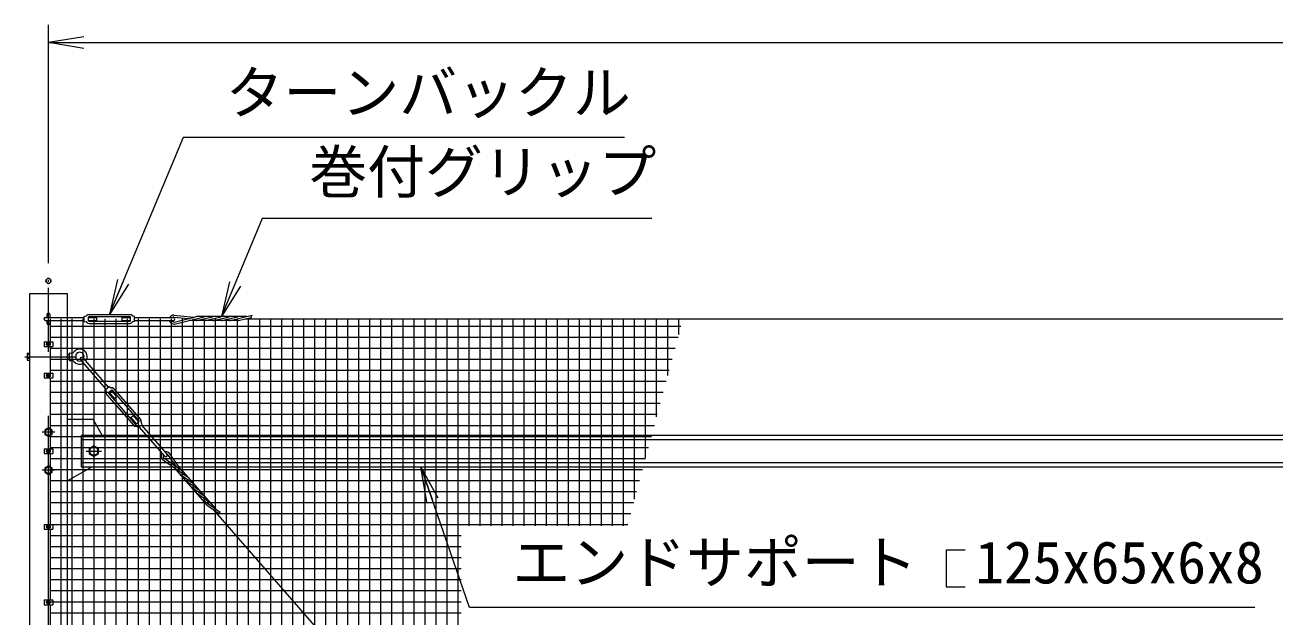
# Model space of a CAD drawing. Units: millimetres at full size; details may follow other scales. Extents: x -14699 to 14701, y -10394 to 10396.
# Drawn here: x -11736 to -6781, y 5364 to 7710 of the extents above; entities that cross this region are included whole.
import ezdxf
from ezdxf.enums import TextEntityAlignment as Align

# ---------------------------------------------------------------- set-up
doc = ezdxf.new("R2010")
doc.units = ezdxf.units.MM
doc.header["$LTSCALE"] = 40
doc.header["$PDMODE"] = 32
doc.header["$PDSIZE"] = 20
doc.linetypes.add('USER1', pattern=[50.8, 31.75, -6.35, 6.35, -6.35])
for name, color, linetype, lineweight in [('0-0_D-STR1', 1, 'Continuous', 18), ('0-1_D-BMK', 2, 'USER1', 13), ('0-2_D-STR3', 3, 'Continuous', 13), ('0-6_D-STR-DIM', 7, 'Continuous', 13), ('0-7_0', 7, 'Continuous', 18), ('0-9_D-STR-TXT', 7, 'Continuous', 13), ('0-A_D-STR2', 7, 'Continuous', 13)]:
    doc.layers.add(name, color=color, linetype=linetype, lineweight=lineweight)
doc.layers.add('0-8_Defpoints', color=253, linetype='Continuous')
doc.styles.add('ＭＳ ゴシック', font='')
doc.styles.get('ＭＳ ゴシック').set_extended_font_data('MS Gothic')

# ---------------------------------------------------------------- blocks, each defined once
blk = doc.blocks.new('_Open')
at = {"layer": '0-7_0'}
blk.add_line((-40, 6.67), (0, 0), dxfattribs=at)
blk.add_lwpolyline([(-40, -6.67), (0, 0), (-40, 0)], dxfattribs=at)

msp = doc.modelspace()

# ---------------------------------------------------------------- linework, layer by layer
at = {"layer": '0-0_D-STR1'}
for p, q in [((-11568.12, 1373.31), (-11568.12, 6643.31)), ((-5773.12, 6080.81), (-11513.12, 6080.81)), ((-5773.12, 6063.81), (-11513.12, 6063.81)), ((-11513.12, 5972.81), (-5773.12, 5972.81))]:
    msp.add_line(p, q, dxfattribs=at)
for points in [[(-11568.12, 6643.31), (-11718.12, 6643.31), (-11718.12, -1156.69), (-11568.12, -1156.69), (-11568.12, -396.69)], [(-11513.12, 6080.81), (-11513.12, 5955.81), (-5773.12, 5955.81)]]:
    msp.add_lwpolyline(points, dxfattribs=at)
at = {"layer": '0-1_D-BMK'}
for p, q in [((-11643.12, -1207.69), (-11643.12, 6694.31)), ((-11653.12, 6443.31), (-11633.12, 6443.31)), ((-11736.23, 6393.31), (-11531.72, 6393.31)), ((-11653.12, 6318.31), (-11633.12, 6318.31)), ((-11618.12, 6093.31), (-11668.12, 6093.31)), ((-11463.12, 6048.31), (-11463.12, 5988.31)), ((-11653.12, 6018.31), (-11633.12, 6018.31)), ((-11493.12, 6018.31), (-11433.12, 6018.31)), ((-11618.12, 5943.31), (-11668.12, 5943.31)), ((-11653.12, 5718.31), (-11633.12, 5718.31)), ((-11653.12, 5418.31), (-11633.12, 5418.31))]:
    msp.add_line(p, q, dxfattribs=at)
at = {"layer": '0-2_D-STR3'}
for p, q in [((-11655.12, 6549.31), (-11501.12, 6549.31)), ((-11649.12, 6560.31), (-11649.12, 6549.31)), ((-11637.12, 6560.31), (-11637.12, 6549.31)), ((-11634.62, 6452.81), (-11634.62, 6543.31)), ((-11501.12, 6553.31), (-11493.32, 6554.99)), ((-11501.12, 6533.31), (-11501.12, 6553.31)), ((-11484.12, 6535.81), (-11484.12, 6550.81)), ((-11484.12, 6549.31), (-11451.12, 6549.31)), ((-11482.12, 6561.31), (-11320.12, 6561.31)), ((-11482.12, 6552.81), (-11320.12, 6552.81)), ((-11351.12, 6537.31), (-11351.12, 6549.31)), ((-11351.12, 6549.31), (-11318.12, 6549.31)), ((-11318.12, 6535.81), (-11318.12, 6550.81)), ((-11301.12, 6549.31), (-11147.12, 6549.31)), ((-11146.26, 6550.67), (-11088.58, 6544.68)), ((-11146.04, 6558.69), (-11065.72, 6550.35)), ((-11144.86, 6530.73), (-11059.19, 6551.97)), ((-11143.62, 6522.8), (-11025.95, 6551.97)), ((-10856.2, 6552.85), (-11051.97, 6552.85)), ((-11049.97, 6537.78), (-10992.71, 6551.97)), ((-11016.73, 6537.78), (-10959.47, 6551.97)), ((-10983.49, 6537.78), (-10926.23, 6551.97)), ((-10950.25, 6537.78), (-10892.99, 6551.97)), ((-10917.01, 6537.78), (-10835.19, 6558.06)), ((-10883.77, 6537.78), (-10839.09, 6548.85)), ((-10861.43, 6543.31), (1156.88, 6543.31)), ((-11655.12, 6537.31), (-11501.12, 6537.31)), ((-11649.12, 6537.31), (-11649.12, 6526.31)), ((-11637.12, 6537.31), (-11637.12, 6526.31)), ((-11501.12, 6533.31), (-11493.32, 6531.64)), ((-11482.12, 6533.81), (-11320.12, 6533.81)), ((-11482.12, 6525.31), (-11320.12, 6525.31)), ((-11351.12, 6537.31), (-11318.12, 6537.31)), ((-11301.12, 6533.31), (-11308.92, 6531.64)), ((-11301.12, 6537.31), (-11147.12, 6537.31)), ((-10890.05, 6536.89), (-11086.77, 6536.89)), ((-11660.32, 6452.81), (-11625.92, 6452.81)), ((-11660.32, 6452.81), (-11660.32, 6433.81)), ((-11649.62, 6447.07), (-11643.12, 6450.82)), ((-11649.62, 6439.56), (-11649.62, 6447.07)), ((-11643.12, 6450.82), (-11636.62, 6447.07)), ((-11636.62, 6447.07), (-11636.62, 6439.56)), ((-11625.92, 6452.81), (-11625.92, 6433.81)), ((-11728.12, 6403.85), (-11728.12, 6382.85)), ((-11727.32, 6407.16), (-11718.12, 6407.16)), ((-11718.12, 6400.24), (-11727.32, 6400.24)), ((-11718.12, 6407.16), (-11718.12, 6379.46)), ((-11660.32, 6433.81), (-11625.92, 6433.81)), ((-11643.12, 6435.81), (-11649.62, 6439.56)), ((-11636.62, 6439.56), (-11643.12, 6435.81)), ((-11634.62, 6327.81), (-11634.62, 6433.81)), ((-11568.12, 6401.31), (-11561.12, 6401.31)), ((-11561.12, 6408.31), (-11561.12, 6378.31)), ((-11561.12, 6408.31), (-11553.57, 6407.82)), ((-11534.68, 6401.31), (-11534.68, 6385.31)), ((-11718.12, 6386.39), (-11727.32, 6386.39)), ((-11727.32, 6379.46), (-11718.12, 6379.46)), ((-11568.12, 6385.31), (-11561.12, 6385.31)), ((-11561.12, 6378.31), (-11553.57, 6378.81)), ((-11516.08, 6380.7), (-11414.86, 6264.65)), ((-11507.04, 6388.59), (-11405.82, 6272.53)), ((-11660.32, 6327.81), (-11625.92, 6327.81)), ((-11660.32, 6327.81), (-11660.32, 6308.81)), ((-11660.32, 6308.81), (-11625.92, 6308.81)), ((-11649.62, 6322.07), (-11643.12, 6325.82)), ((-11649.62, 6314.56), (-11649.62, 6322.07)), ((-11643.12, 6310.81), (-11649.62, 6314.56)), ((-11643.12, 6325.82), (-11636.62, 6322.07)), ((-11636.62, 6314.56), (-11643.12, 6310.81)), ((-11636.62, 6322.07), (-11636.62, 6314.56)), ((-11634.62, 6027.81), (-11634.62, 6308.81)), ((-11625.92, 6327.81), (-11625.92, 6308.81)), ((-11417.87, 6262.02), (-11402.8, 6275.16)), ((-11417.87, 6262.02), (-11414.01, 6255.04)), ((-11405.01, 6248.03), (-11298.53, 6125.94)), ((-11404.82, 6250.85), (-11393.51, 6260.71)), ((-11402.8, 6275.16), (-11396.41, 6270.38)), ((-11394.64, 6259.72), (-11372.95, 6234.85)), ((-11390.69, 6260.51), (-11284.21, 6138.43)), ((-11384.28, 6266.1), (-11277.8, 6144.01)), ((-11411.41, 6242.44), (-11304.93, 6120.35)), ((-11316.27, 6151.6), (-11307.22, 6159.49)), ((-11316.27, 6151.6), (-11294.58, 6126.73)), ((-11307.22, 6159.49), (-11285.53, 6134.62)), ((-11465.62, 6143.31), (-11568.12, 6143.31)), ((-11465.62, 6143.31), (-11429.9, 6080.81)), ((-11295.71, 6125.74), (-11284.4, 6135.6)), ((-11286.42, 6111.29), (-11292.8, 6116.07)), ((-11283.4, 6113.92), (-11182.18, 5997.86)), ((-11274.36, 6121.81), (-11173.14, 6005.75)), ((-11660.32, 6027.81), (-11625.92, 6027.81)), ((-11660.32, 6027.81), (-11660.32, 6008.81)), ((-11660.32, 6008.81), (-11625.92, 6008.81)), ((-11649.62, 6022.07), (-11643.12, 6025.82)), ((-11649.62, 6014.56), (-11649.62, 6022.07)), ((-11643.12, 6010.81), (-11649.62, 6014.56)), ((-11643.12, 6025.82), (-11636.62, 6022.07)), ((-11636.62, 6014.56), (-11643.12, 6010.81)), ((-11636.62, 6022.07), (-11636.62, 6014.56)), ((-11634.62, 5727.81), (-11634.62, 6008.81)), ((-11625.92, 6027.81), (-11625.92, 6008.81)), ((-11171.54, 6005.99), (-11138.15, 5958.59)), ((-11165.36, 6011.1), (-11118.85, 5945.08)), ((-11469.82, 5955.81), (-11568.12, 5900.37)), ((-11190.82, 5985.68), (-11091.49, 5916.18)), ((-11185.65, 5991.83), (-11113.34, 5941.23)), ((-11013.53, 5803.85), (-11142.83, 5952.1)), ((-11117.98, 5924.94), (-11069.64, 5891.13)), ((-10979.25, 5788.82), (-11107.93, 5936.37)), ((-11096.13, 5899.89), (-11047.8, 5866.08)), ((-11074.28, 5874.84), (-11025.95, 5841.02)), ((-11052.43, 5849.79), (-11004.1, 5815.97)), ((-11030.58, 5824.74), (-10961.52, 5776.42)), ((-11008.74, 5799.69), (-10971.02, 5773.3)), ((-10989.88, 5786.5), (-8429.62, 2850.94)), ((-11660.32, 5727.81), (-11625.92, 5727.81)), ((-11660.32, 5727.81), (-11660.32, 5708.81)), ((-11660.32, 5708.81), (-11625.92, 5708.81)), ((-11649.62, 5722.07), (-11643.12, 5725.82)), ((-11649.62, 5714.56), (-11649.62, 5722.07)), ((-11643.12, 5710.81), (-11649.62, 5714.56)), ((-11643.12, 5725.82), (-11636.62, 5722.07)), ((-11636.62, 5714.56), (-11643.12, 5710.81)), ((-11636.62, 5722.07), (-11636.62, 5714.56)), ((-11634.62, 5427.81), (-11634.62, 5708.81)), ((-11625.92, 5727.81), (-11625.92, 5708.81)), ((-11660.32, 5427.81), (-11625.92, 5427.81)), ((-11660.32, 5427.81), (-11660.32, 5408.81)), ((-11660.32, 5408.81), (-11625.92, 5408.81)), ((-11649.62, 5422.07), (-11643.12, 5425.82)), ((-11649.62, 5414.56), (-11649.62, 5422.07)), ((-11643.12, 5410.81), (-11649.62, 5414.56)), ((-11643.12, 5425.82), (-11636.62, 5422.07)), ((-11636.62, 5414.56), (-11643.12, 5410.81)), ((-11636.62, 5422.07), (-11636.62, 5414.56)), ((-11634.62, 5127.81), (-11634.62, 5408.81)), ((-11625.92, 5427.81), (-11625.92, 5408.81))]:
    msp.add_line(p, q, dxfattribs=at)
for points in [[(-11484.12, 6537.31), (-11451.12, 6537.31), (-11451.12, 6549.31)], [(-11301.12, 6533.31), (-11301.12, 6553.31), (-11308.92, 6554.99)], [(-11403.69, 6251.83), (-11381.99, 6226.96), (-11372.95, 6234.85)], [(-11286.42, 6111.29), (-11271.34, 6124.44), (-11275.21, 6131.41)]]:
    msp.add_lwpolyline(points, dxfattribs=at)
for points in [[(-11628.13, 6101.96), (-11643.12, 6110.61), (-11658.1, 6101.96), (-11658.1, 6084.66), (-11643.12, 6076.01), (-11628.13, 6084.66)], [(-11481.13, 6007.91), (-11463.12, 5997.51), (-11445.1, 6007.91), (-11445.1, 6028.71), (-11463.12, 6039.11), (-11481.13, 6028.71)], [(-11628.13, 5951.96), (-11643.12, 5960.61), (-11658.1, 5951.96), (-11658.1, 5934.66), (-11643.12, 5926.01), (-11628.13, 5934.66)]]:
    msp.add_lwpolyline(points, close=True, dxfattribs=at)
for centre, radius in [((-11643.12, 6443.31), 6.25), ((-11643.12, 6318.31), 6.25), ((-11643.12, 6093.31), 13.11), ((-11643.12, 6018.31), 6.25), ((-11463.12, 6018.31), 16.09), ((-11643.12, 5943.31), 13.11), ((-11643.12, 5718.31), 6.25), ((-11643.12, 5418.31), 6.25)]:
    msp.add_circle(centre, radius, dxfattribs=at)
for centre, radius, start, end in [((-11655.12, 6543.31), 6, 90, 270), ((-11643.12, 6560.31), 6, 0, 180), ((-11494.16, 6558.9), 4, 282.09925, 326.11888), ((-11482.12, 6550.81), 10.5, 90, 146.11888), ((-11482.12, 6550.81), 2, 90, 180), ((-11320.12, 6550.81), 10.5, 33.88112, 90), ((-11320.12, 6550.81), 2, 0, 90), ((-11308.08, 6558.9), 4, 213.88112, 257.90075), ((-11145.24, 6540.72), 18, 92.82496, 151.48944), ((-11145.24, 6540.72), 10, 95.82544, 120.77566), ((-11147.12, 6543.31), 6, 270, 90), ((-11051.97, 6522.85), 30, 90, 103.92636), ((-11018.73, 6522.85), 30, 90, 103.92636), ((-10985.49, 6522.85), 30, 90, 103.92636), ((-10952.25, 6522.85), 30, 90, 103.92636), ((-10919.01, 6522.85), 30, 90, 103.92636), ((-10885.77, 6522.85), 30, 90, 103.92636), ((-10902.46, 6581.11), 71.11, 333.02173, 341.08588), ((-11643.12, 6526.31), 6, 180, 0), ((-11494.16, 6527.73), 4, 33.88112, 77.90075), ((-11482.12, 6535.81), 10.5, 213.88112, 270), ((-11482.12, 6535.81), 2, 180, 270), ((-11320.12, 6535.81), 2, 270, 0), ((-11320.12, 6535.81), 10.5, 270, 326.11888), ((-11308.08, 6527.73), 4, 102.09925, 146.11888), ((-11145.24, 6540.72), 18, 191.63319, 275.17572), ((-11145.24, 6540.72), 10, 199.92759, 272.18972), ((-11057.19, 6566.89), 30, 270, 283.92645), ((-11023.95, 6566.89), 30, 270, 283.92645), ((-10990.71, 6566.89), 30, 270, 283.92645), ((-10957.47, 6566.89), 30, 270, 283.92645), ((-10924.23, 6566.89), 30, 270, 283.92645), ((-10890.99, 6566.89), 30, 270, 283.92645), ((-11720.24, 6403.7), 7.88, 153.93467, 206.06533), ((-11697.74, 6393.31), 30.37, 166.82041, 193.17959), ((-11552.66, 6421.79), 14, 266.2686, 319.66701), ((-11519.12, 6393.31), 30, 322.63041, 139.66701), ((-11519.12, 6393.31), 17.5, 331.14449, 152.79711), ((-11720.23, 6382.93), 7.89, 153.96929, 206.03071), ((-11552.66, 6364.84), 14, 40.33299, 93.7314), ((-11519.12, 6393.31), 30, 220.33299, 299.55649), ((-11519.12, 6393.31), 17.5, 207.20289, 291.0424), ((-11511.56, 6384.65), 6, 41.09345, 221.09345), ((-11417.51, 6253.1), 4, 344.97456, 28.99419), ((-11403.5, 6249.34), 10.5, 164.97456, 221.09345), ((-11403.5, 6249.34), 2, 131.09345, 221.09345), ((-11394.02, 6273.59), 4, 233.1927, 277.21233), ((-11392.2, 6259.2), 10.5, 41.09345, 97.21233), ((-11392.2, 6259.2), 2, 41.09345, 131.09345), ((-11297.02, 6127.25), 10.5, 221.09345, 277.21233), ((-11297.02, 6127.25), 2, 221.09345, 311.09345), ((-11295.2, 6112.87), 4, 53.1927, 97.21233), ((-11285.72, 6137.11), 2, 311.09345, 41.09345), ((-11285.72, 6137.11), 10.5, 344.97456, 41.09345), ((-11271.71, 6133.35), 4, 164.97456, 208.99419), ((-11178.38, 5998.68), 18, 142.72664, 226.26916), ((-11178.38, 5998.68), 10, 151.02103, 223.28317), ((-11178.38, 5998.68), 18, 43.91841, 102.58288), ((-11177.66, 6001.8), 6, 221.09345, 41.09345), ((-11178.38, 5998.68), 10, 46.91889, 71.8691), ((-11100.78, 5949.53), 30, 221.09345, 235.0199), ((-11130.54, 5916.65), 30, 41.09345, 55.01981), ((-11078.93, 5924.47), 30, 221.09345, 235.0199), ((-11108.69, 5891.6), 30, 41.09345, 55.01981), ((-11057.08, 5899.42), 30, 221.09345, 235.0199), ((-11086.84, 5866.55), 30, 41.09345, 55.01981), ((-11035.23, 5874.37), 30, 221.09345, 235.0199), ((-11064.99, 5841.49), 30, 41.09345, 55.01981), ((-11013.39, 5849.32), 30, 221.09345, 235.0199), ((-11043.15, 5816.44), 30, 41.09345, 55.01981), ((-10991.54, 5824.27), 30, 221.09345, 235.0199), ((-11021.3, 5791.39), 30, 41.09345, 55.01981), ((-10988.36, 5842.26), 71.11, 284.11518, 292.17932)]:
    msp.add_arc(centre, radius, start, end, dxfattribs=at)
at = {"layer": '0-6_D-STR-DIM'}
for p, q in [((-11643.12, 6764.31), (-11643.12, 7710.05)), ((-11643.12, 7640.05), (-5643.12, 7640.05))]:
    msp.add_line(p, q, dxfattribs=at)
at = {"layer": '0-8_Defpoints'}
msp.add_point((-11643.12, 6694.31), dxfattribs=at)
at = {"layer": '0-9_D-STR-TXT'}
for points in [[(-9357.81, 7263.42), (-11108.38, 7263.42), (-11400.35, 6563.16)], [(-9249.27, 6941.7), (-10794.64, 6941.7), (-10956, 6554.7)], [(-6857.46, 5397.21), (-9972.5, 5397.21), (-10164.42, 5953.92)], [(-8006.29, 5625.28), (-8082.12, 5625.28), (-8082.12, 5479.45), (-8006.29, 5479.45)]]:
    msp.add_lwpolyline(points, dxfattribs=at)
at = {"layer": '0-A_D-STR2'}
for p, q in [((-11592.63, 1398.31), (-11592.63, 6543.31)), ((-11548.88, 1398.31), (-11548.88, 6543.31)), ((-11505.13, 1398.31), (-11505.13, 6543.31)), ((-11461.38, 1398.31), (-11461.38, 6543.31)), ((-11417.63, 2674.52), (-11417.63, 6543.31)), ((-11373.88, 2674.52), (-11373.88, 6543.31)), ((-11330.13, 2674.52), (-11330.13, 6543.31)), ((-11286.38, 2674.52), (-11286.38, 6543.31)), ((-11242.63, 2674.52), (-11242.63, 6543.31)), ((-11198.88, 2674.52), (-11198.88, 6543.31)), ((-11155.13, 2674.52), (-11155.13, 6543.31)), ((-11111.38, 2674.52), (-11111.38, 6543.31)), ((-11067.63, 2674.52), (-11067.63, 6543.31)), ((-11023.88, 2674.52), (-11023.88, 6543.31)), ((-10980.13, 2674.52), (-10980.13, 6543.31)), ((-10936.38, 2674.52), (-10936.38, 6543.31)), ((-10892.63, 2674.52), (-10892.63, 6543.31)), ((-10848.88, 2674.52), (-10848.88, 6543.31)), ((-10805.13, 2674.52), (-10805.13, 6543.31)), ((-10761.38, 2674.52), (-10761.38, 6543.31)), ((-10717.63, 2674.52), (-10717.63, 6543.31)), ((-10673.88, 2674.52), (-10673.88, 6543.31)), ((-10630.13, 2674.52), (-10630.13, 6543.31)), ((-10586.38, 2674.52), (-10586.38, 6543.31)), ((-10542.63, 2674.52), (-10542.63, 6543.31)), ((-10498.88, 2674.52), (-10498.88, 6543.31)), ((-10455.13, 2674.52), (-10455.13, 6543.31)), ((-10411.38, 2674.52), (-10411.38, 6543.31)), ((-10367.63, 2674.52), (-10367.63, 6543.31)), ((-10323.88, 2674.52), (-10323.88, 6543.31)), ((-10280.13, 2236.05), (-10280.13, 6543.31)), ((-10236.38, 2399.33), (-10236.38, 6543.31)), ((-10192.63, 2562.61), (-10192.63, 6543.31)), ((-10148.88, 2725.88), (-10148.88, 6543.31)), ((-10105.13, 2889.16), (-10105.13, 6543.31)), ((-10061.38, 3052.44), (-10061.38, 6543.31)), ((-10017.63, 3215.71), (-10017.63, 6543.31)), ((-9973.88, 5721.88), (-9973.88, 6543.31)), ((-9930.13, 5721.88), (-9930.13, 6543.31)), ((-9886.38, 5721.88), (-9886.38, 6543.31)), ((-9842.63, 5721.88), (-9842.63, 6543.31)), ((-9798.88, 5721.88), (-9798.88, 6543.31)), ((-9755.13, 5721.88), (-9755.13, 6543.31)), ((-9711.38, 5721.88), (-9711.38, 6543.31)), ((-9667.63, 5721.88), (-9667.63, 6543.31)), ((-9623.88, 5721.88), (-9623.88, 6543.31)), ((-9580.13, 5721.88), (-9580.13, 6543.31)), ((-9536.38, 5721.88), (-9536.38, 6543.31)), ((-9492.63, 5721.88), (-9492.63, 6543.31)), ((-9448.88, 5721.88), (-9448.88, 6543.31)), ((-9405.13, 5721.88), (-9405.13, 6543.31)), ((-9361.38, 5721.88), (-9361.38, 6543.31)), ((-9317.63, 5828.15), (-9317.63, 6543.31)), ((-9273.88, 5991.43), (-9273.88, 6543.31)), ((-9230.13, 6154.7), (-9230.13, 6543.31)), ((-9186.38, 6317.98), (-9186.38, 6543.31)), ((-9142.63, 6481.26), (-9142.63, 6543.31)), ((-11634.62, 6514.54), (-9133.71, 6514.54)), ((-11634.62, 6470.79), (-9145.43, 6470.79)), ((-11634.62, 6427.04), (-9157.16, 6427.04)), ((-11634.62, 6383.29), (-9168.88, 6383.29)), ((-11634.62, 6339.54), (-9180.6, 6339.54)), ((-11634.62, 6295.79), (-9192.32, 6295.79)), ((-11634.62, 6252.04), (-9204.05, 6252.04)), ((-11634.62, 6208.29), (-9215.77, 6208.29)), ((-11634.62, 6164.54), (-9227.49, 6164.54)), ((-11634.62, 6120.79), (-9239.22, 6120.79)), ((-11634.62, 6077.04), (-9250.94, 6077.04)), ((-11634.62, 6033.29), (-9262.66, 6033.29)), ((-11634.62, 5989.54), (-9274.38, 5989.54)), ((-11634.62, 5945.79), (-9286.11, 5945.79)), ((-11634.62, 5902.04), (-9297.83, 5902.04)), ((-11634.62, 5858.29), (-9309.55, 5858.29)), ((-11634.62, 5814.54), (-9321.28, 5814.54)), ((-11634.62, 5770.79), (-9333, 5770.79)), ((-11634.62, 5727.04), (-9344.72, 5727.04)), ((-11634.62, 5683.29), (-10005.83, 5683.29)), ((-11634.62, 5639.54), (-10005.83, 5639.54)), ((-11634.62, 5595.79), (-10005.83, 5595.79)), ((-11634.62, 5552.04), (-10005.83, 5552.04)), ((-11634.62, 5508.29), (-10005.83, 5508.29)), ((-11634.62, 5464.54), (-10005.83, 5464.54)), ((-11634.62, 5420.79), (-10005.83, 5420.79)), ((-11634.62, 5377.04), (-10005.83, 5377.04))]:
    msp.add_line(p, q, dxfattribs=at)

# ---------------------------------------------------------------- block references
at = {"layer": '0-6_D-STR-DIM', "xscale": 3.5, "yscale": 3.5, "rotation": 180}
msp.add_blockref('_Open', (-11643.12, 7640.05), dxfattribs=at)
at = {"layer": '0-9_D-STR-TXT', "xscale": 3.5, "yscale": 3.5}
for p, rotation in [((-11401.12, 6561.31), 247.36628), ((-10956.77, 6552.85), 247.36628), ((-10165.07, 5955.81), 109.02111)]:
    msp.add_blockref('_Open', p, dxfattribs=dict(at, rotation=rotation))

# ---------------------------------------------------------------- texts
at = {"layer": '0-9_D-STR-TXT', "style": 'ＭＳ ゴシック'}
for s, p in [('ターンバックル', (-10939.92, 7307.02)), ('巻付グリップ', (-10608.41, 6992.41)), ('エンドサポート  125x65x6x8', (-9802.26, 5442.59))]:
    msp.add_text(s, height=168.3, dxfattribs=at).set_placement(p, align=Align.BOTTOM_LEFT)

doc.saveas('drawing.dxf')
